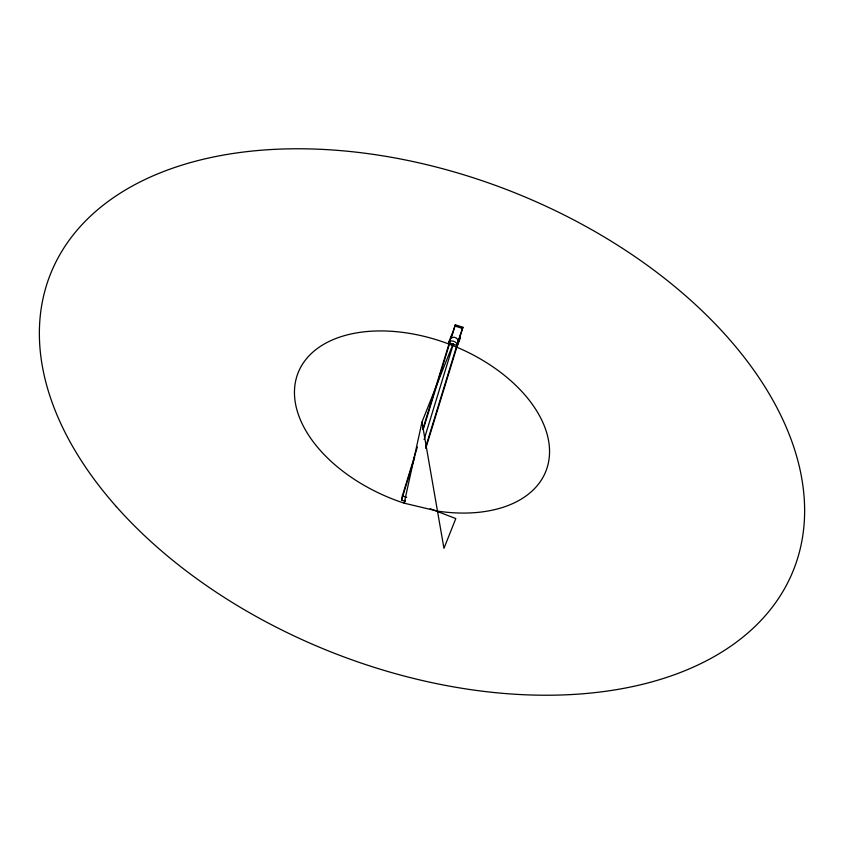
<?xml version="1.0" encoding="UTF-8"?>
<svg xmlns="http://www.w3.org/2000/svg" width="844" height="844" viewBox="0 0 844 844"><rect width="100%" height="100%" fill="white"/><g stroke="black" fill="none" stroke-linecap="round" stroke-linejoin="round"><path stroke-width="1.27" d="M404.803 501.209L401.554 500.144L402.356 495.945L417.369 447.025M452.985 344.141L422 422L404.192 503.182L437.487 511.095A133.299 82.427 21.7 0 0 530.19 401.449A133.299 82.427 21.7 0 0 315.065 350.271A133.299 82.427 21.7 0 0 404.192 503.182L405.352 500.26M460.159 336.292L459.653 335.363M422.749 429.459L450.274 339.752M459.632 337.99L462.923 327.293L455.338 324.813L450.569 338.803C452.911 335.701 458.007 337.452 458.144 341.282L460.191 336.134L460.507 337.8L457.406 345.586L448.565 342.696L451.667 334.91A4.663 2.88 21.7 0 1 452.563 333.675M401.554 500.144L414.689 457.311M423.192 429.596L449.863 342.664M451.793 336.366L455.338 324.813M424.099 439.46L453.376 344.014M425.714 446.993L457.269 344.13M458.144 341.282L462.923 327.293M425.745 448.449L459.379 338.845L457.691 343.075M454.526 325.879L462.111 328.358M402.356 495.945L406.681 497.359M430.166 508.689L455.802 518.564L443.955 548.326L422 422M448.565 342.696A4.663 2.88 21.7 0 1 453.608 341.292A4.663 2.88 21.7 0 1 457.406 345.586M116.314 506.611A399.887 247.292 21.7 0 0 774.148 604.694A399.887 247.292 21.7 0 0 375.538 154.705A399.887 247.292 21.7 0 0 116.314 506.611"/></g></svg>
